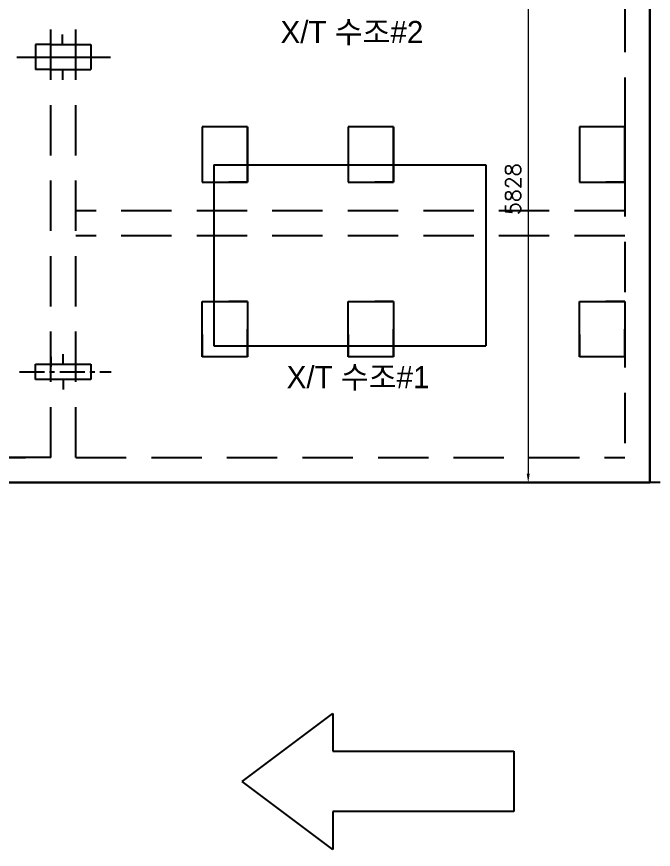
# Model space of a CAD drawing. Header units: millimetres. Extents: x 10462777 to 22643323, y 453826 to 1389191.
# Drawn here: x 11242093 to 11248415, y 617355 to 625627 of the extents above; entities that cross this region are included whole.
import ezdxf

# ---------------------------------------------------------------- set-up
doc = ezdxf.new("R2010")
doc.units = ezdxf.units.MM
doc.header["$LTSCALE"] = 200
doc.header["$MEASUREMENT"] = 0
doc.header["$PDMODE"] = 35
doc.header["$PDSIZE"] = -5
doc.linetypes.add('CENTER', pattern=[2, 1.25, -0.25, 0.25, -0.25])
doc.linetypes.add('HIDDEN', pattern=[3.75, 2.5, -1.25])
doc.layers.get('0').update_dxf_attribs({"linetype": 'CONTINUOUS'})
doc.layers.get('DEFPOINTS').update_dxf_attribs({"linetype": 'CONTINUOUS'})
doc.layers.add('AM_5', color=3, linetype='CONTINUOUS', lineweight=15)
for name, color, linetype in [('ELE', 7, 'CONTINUOUS'), ('HAT', 5, 'CONTINUOUS'), ('IN1', 7, 'CONTINUOUS'), ('panel', 4, 'CONTINUOUS'), ('토목', 9, 'CONTINUOUS')]:
    doc.layers.add(name, color=color, linetype=linetype)
doc.styles.add('RSDS', font='ROMANS.shx', dxfattribs={"bigfont": 'HBRDS.SHX'})
doc.styles.get("Standard").update_dxf_attribs({"font": 'SYMBOL'})
doc.dimstyles.new('STANDARD$0', dxfattribs={"dimscale": 100, "dimtxt": 0.2, "dimasz": 0.2, "dimexe": 0.1, "dimexo": 0.5, "dimgap": 0.07, "dimtad": 1, "dimdec": 0, "dimlfac": -1, "dimdsep": 46, "dimtxsty": 'RSDS', "dimcen": 0.1, "dimclrd": 1, "dimclre": 1, "dimclrt": 2, "dimadec": 0, "dimazin": 2, "dimtfac": 1, "dimtdec": 0, "dimtix": 1, "dimtmove": 2, "dimatfit": 2, "dimfxl": 1, "dimtolj": 1, "dimlwd": -1, "dimlwe": -1, "dimarcsym": 0})

# ---------------------------------------------------------------- blocks, each defined once
blk = doc.blocks.new('*D130')
at = {"layer": 'AM_5', "color": 1, "transparency": 16777216}
for p, q in [((11248461.3, 626826.4), (11247082.6, 626826.4)), ((11247172.6, 626736.4), (11247172.6, 621088.7)), ((11248461.3, 620998.7), (11247082.6, 620998.7))]:
    blk.add_line(p, q, dxfattribs=at)
for points in [[(11247157.6, 626736.4), (11247187.6, 626736.4), (11247172.6, 626826.4)], [(11247157.6, 621088.7), (11247187.6, 621088.7), (11247172.6, 620998.7)]]:
    blk.add_solid(points, dxfattribs=at)
at = {"layer": 'DEFPOINTS', "color": 0, "transparency": 16777216}
for p in [(11248581.3, 626826.4), (11247172.6, 620998.7), (11248581.3, 620998.7)]:
    blk.add_point(p, dxfattribs=at)
at = {"layer": 'AM_5', "color": 2, "transparency": 16777216, "insert": (11247022.6, 623912.6), "char_height": 150, "attachment_point": 5, "rotation": 90, "style": 'RSDS'}
blk.add_mtext('\\A1;{\\Fromans,hbrds|c129;{\\Fromans,hbrds|c129;5828}}', dxfattribs=at)

msp = doc.modelspace()

# ---------------------------------------------------------------- linework, layer by layer
at = {"color": 3}
for p, q in [((11248381.32522, 627017.50757), (11248381.32522, 620998.70034)), ((11248381.32522, 620998.70034), (11236431.32522, 620998.70034))]:
    msp.add_line(p, q, dxfattribs=at)
at = {"color": 0}
for p, q in [((11248381.32522, 620998.70034), (11248381.32522, 627017.50757)), ((11248381.32522, 620998.70034), (11248381.32522, 627017.50757)), ((11244050.47473, 624156.1876), (11244050.47473, 622356.1876)), ((11244050.47473, 624156.1876), (11246750.47473, 624156.1876)), ((11246750.47473, 624156.1876), (11246750.47473, 622356.1876)), ((11244050.47473, 622356.1876), (11246750.47473, 622356.1876)), ((11218131.32522, 620998.70034), (11248381.32522, 620998.70034)), ((11218131.32522, 620998.70034), (11248381.32522, 620998.70034))]:
    msp.add_line(p, q, dxfattribs=at)
at = {"color": 3, "linetype": 'HIDDEN'}
for p, q in [((11242431.32522, 621248.70034), (11242431.32522, 626125.3763)), ((11242681.32522, 621248.70034), (11242681.32522, 626109.89938)), ((11248131.32522, 625772.50247), (11248131.32522, 624141.4782)), ((11248131.32522, 624141.4782), (11248131.32522, 621248.70034)), ((11248131.32522, 623698.70034), (11242681.32522, 623698.70034)), ((11248131.32522, 623448.70034), (11242681.32522, 623448.70034)), ((11242431.32522, 621248.70034), (11236431.32522, 621248.70034)), ((11236431.32522, 621248.70034), (11242431.32522, 621248.70034)), ((11242681.32522, 621248.70034), (11248131.32522, 621248.70034))]:
    msp.add_line(p, q, dxfattribs=at)
at = {"color": 7}
for p, q in [((11242095.07293, 625225.93469), (11243025.79161, 625225.93469)), ((11244386.32522, 624533.70034), (11243936.32522, 624533.70034)), ((11243936.32522, 624533.70034), (11243936.32522, 623983.70034)), ((11244386.32522, 624533.70034), (11244198.82522, 624533.70034)), ((11244386.32522, 624533.70034), (11244386.32522, 623983.70034)), ((11244386.32522, 623983.70034), (11244386.32522, 624533.70034)), ((11245836.32522, 624533.70034), (11245386.32522, 624533.70034)), ((11245386.32522, 624533.70034), (11245386.32522, 623983.70034)), ((11245836.32522, 623983.70034), (11245836.32522, 624533.70034)), ((11248131.32522, 624533.70034), (11247681.32522, 624533.70034)), ((11247681.32522, 624533.70034), (11247681.32522, 623983.70034)), ((11248131.32522, 624533.70034), (11247943.82522, 624533.70034)), ((11248131.32522, 624533.70034), (11248131.32522, 623983.70034)), ((11248131.32522, 623983.70034), (11248131.32522, 624533.70034)), ((11243936.32522, 623983.70034), (11244386.32522, 623983.70034)), ((11244386.32522, 623983.70034), (11244198.82522, 623983.70034)), ((11245386.32522, 623983.70034), (11245836.32522, 623983.70034)), ((11247681.32522, 623983.70034), (11248131.32522, 623983.70034)), ((11248131.32522, 623983.70034), (11247943.82522, 623983.70034)), ((11243936.32522, 622248.70034), (11243936.32522, 622798.70034)), ((11243936.32522, 622798.70034), (11244386.32522, 622798.70034)), ((11244386.32522, 622798.70034), (11244198.82522, 622798.70034)), ((11244386.32522, 622798.70034), (11244386.32522, 622248.70034)), ((11244386.32522, 622798.70034), (11244386.32522, 622248.70034)), ((11245386.32522, 622248.70034), (11245386.32522, 622798.70034)), ((11245386.32522, 622798.70034), (11245836.32522, 622798.70034)), ((11245836.32522, 622798.70034), (11245836.32522, 622248.70034)), ((11245836.32522, 622798.70034), (11245836.32522, 622248.70034)), ((11247681.32522, 622248.70034), (11247681.32522, 622798.70034)), ((11247681.32522, 622798.70034), (11248131.32522, 622798.70034)), ((11248131.32522, 622798.70034), (11247943.82522, 622798.70034)), ((11248131.32522, 622798.70034), (11248131.32522, 622248.70034)), ((11248131.32522, 622798.70034), (11248131.32522, 622248.70034)), ((11244386.32522, 622248.70034), (11244386.32522, 622523.70034)), ((11245836.32522, 622248.70034), (11245836.32522, 622523.70034)), ((11248131.32522, 622248.70034), (11248131.32522, 622523.70034)), ((11243936.32522, 622468.70034), (11243936.32522, 622248.70034)), ((11245386.32522, 622468.70034), (11245386.32522, 622248.70034)), ((11245836.32522, 622468.70034), (11245836.32522, 622248.70034)), ((11247681.32522, 622468.70034), (11247681.32522, 622248.70034)), ((11242431.32522, 622248.70034), (11242431.32522, 622148.70034)), ((11242431.32522, 622248.70034), (11242431.32522, 622148.70034)), ((11244386.32522, 622248.70034), (11243936.32522, 622248.70034)), ((11244386.32522, 622248.70034), (11243936.32522, 622248.70034)), ((11245836.32522, 622248.70034), (11245386.32522, 622248.70034)), ((11245836.32522, 622248.70034), (11245386.32522, 622248.70034)), ((11248131.32522, 622248.70034), (11247681.32522, 622248.70034)), ((11248131.32522, 622248.70034), (11247681.32522, 622248.70034))]:
    msp.add_line(p, q, dxfattribs=at)
at = {"color": 1, "linetype": 'CENTER'}
for p, q in [((11242095.07293, 625225.93469), (11243025.79161, 625225.93469)), ((11242120.39774, 622098.70034), (11243033.02009, 622098.70034))]:
    msp.add_line(p, q, dxfattribs=at)
at = {"layer": 'ELE'}
msp.add_line((11239281.32522, 620998.70034), (11248381.32522, 620998.70034), dxfattribs=at)
msp.add_line((11239281.32522, 620998.70034), (11248381.32522, 620998.70034), dxfattribs=at)
at = {"layer": 'HAT', "ltscale": 10}
for p, q in [((11244331.32522, 618030.43668), (11245231.32522, 618705.43668)), ((11245231.32522, 618705.43668), (11245231.32522, 618330.43668)), ((11245231.32522, 618330.43668), (11247031.32522, 618330.43668)), ((11247031.32522, 618330.43668), (11247031.32522, 617730.43668)), ((11245231.32522, 617355.43668), (11244331.32522, 618030.43668)), ((11247031.32522, 617730.43668), (11245231.32522, 617730.43668)), ((11245231.32522, 617730.43668), (11245231.32522, 617355.43668))]:
    msp.add_line(p, q, dxfattribs=at)
at = {"layer": 'IN1', "color": 3}
for p, q in [((11245836.32522, 624533.70034), (11245836.32522, 623983.70034)), ((11245836.32522, 623983.70034), (11245648.82522, 623983.70034)), ((11245836.32522, 622798.70034), (11245648.82522, 622798.70034))]:
    msp.add_line(p, q, dxfattribs=at)
at = {"layer": 'panel'}
for p, q in [((11248381.32522, 620998.70034), (11248381.32522, 627017.50757)), ((11248381.32522, 620998.70034), (11248381.32522, 627017.50757)), ((11248481.32522, 620998.70034), (11248381.32522, 620998.70034)), ((11248481.32522, 620998.70034), (11248381.32522, 620998.70034))]:
    msp.add_line(p, q, dxfattribs=at)
at = {"layer": '토목', "color": 6}
for p, q in [((11242549.63617, 625350.93469), (11242549.63617, 625450.93469)), ((11242431.32522, 625350.93469), (11242281.32522, 625350.93469)), ((11242281.32522, 625350.93469), (11242281.32522, 625100.93469)), ((11242431.32522, 625350.93469), (11242831.32522, 625350.93469)), ((11242831.32522, 625350.93469), (11242831.32522, 625100.93469)), ((11242431.32522, 625100.93469), (11242281.32522, 625100.93469)), ((11242431.32522, 625100.93469), (11242831.32522, 625100.93469)), ((11242549.63617, 625100.93469), (11242549.63617, 625000.93469)), ((11242555.4141, 622173.70034), (11242555.4141, 622273.70034)), ((11242280.4141, 622173.70034), (11242830.4141, 622173.70034)), ((11242280.4141, 622023.70034), (11242280.4141, 622173.70034)), ((11242830.4141, 622173.70034), (11242830.4141, 622023.70034)), ((11242830.4141, 622023.70034), (11242280.4141, 622023.70034)), ((11242555.4141, 622023.70034), (11242555.4141, 621923.70034)), ((11242830.4141, 622023.70034), (11242680.4141, 622023.70034))]:
    msp.add_line(p, q, dxfattribs=at)

# ---------------------------------------------------------------- texts
for s, p in [('C/T 수조#2', (11244712.7639, 625364.19031)), ('C/T 수조#1', (11244773.6709, 621936.36451))]:
    msp.add_text(s, height=220).set_placement(p)

# ---------------------------------------------------------------- dimensions: what is measured, and where the dimension line sits
at = {"layer": 'AM_5'}
dim = msp.add_linear_dim(base=(11247172.55083, 620998.70034), p1=(11248581.32522, 626826.44504), p2=(11248581.32522, 620998.70034), angle=90, text='{\\Fromans,hbrds|c129;<>}', dimstyle='STANDARD$0', override={"dimscale": 30, "dimtxt": 5, "dimasz": 3, "dimexe": 3, "dimexo": 4, "dimgap": 2.5, "dimpost": '{\\Fromans,hbrds|c129;<>}'}, dxfattribs=at)
dim.commit()
dim.dimension.update_dxf_attribs({"geometry": '*D130', "text_midpoint": (11247022.55083, 623912.57269)})

doc.saveas('drawing.dxf')
